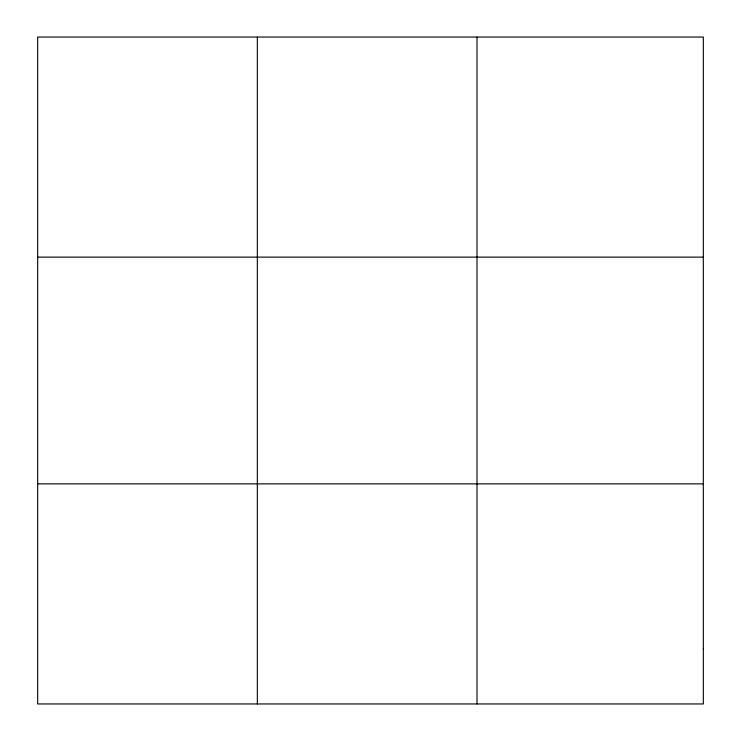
<?xml version="1.0" encoding="UTF-8"?>
<svg xmlns="http://www.w3.org/2000/svg" width="741" height="741" viewBox="0 0 741 741"><rect width="100%" height="100%" fill="white"/><g stroke="black" fill="none" stroke-linecap="round" stroke-linejoin="round"><path stroke-width="1.11" d="M257.34 37.05L257.34 703.95M477.009 37.05L477.009 703.95M37.671 257.127L703.329 257.127M37.671 483.873L703.329 483.873M703.329 648.931L703.329 703.95L37.671 703.95L37.671 37.05L703.329 37.05L703.329 648.931"/></g></svg>
